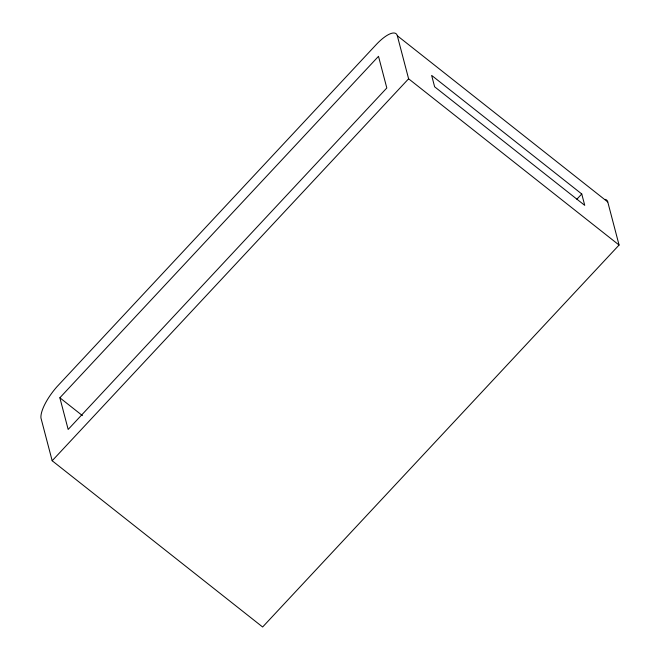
<?xml version="1.0" encoding="UTF-8"?>
<svg xmlns="http://www.w3.org/2000/svg" width="660" height="660" viewBox="0 0 660 660"><rect width="100%" height="100%" fill="white"/><g stroke="black" fill="none" stroke-linecap="round" stroke-linejoin="round"><path stroke-width="0.99" d="M59.862 397.782L378.502 56.323L386.81 87.986L68.162 429.445L59.862 397.782L82.434 415.618M52.173 460.754L408.606 78.796L397.312 35.731A27.563 9.124 -51.7 0 0 376.183 44.633L56.95 386.735A31.086 10.288 -51.7 0 0 40.961 418.027L52.173 460.754L262.63 627L619.072 245.041L607.769 201.976A27.563 9.124 -51.7 0 0 605.303 199.369M576.856 199.237L581.757 193.982L431.64 75.405L434.627 86.79L584.743 205.367L581.757 193.982M397.312 35.731L607.769 201.976M408.606 78.796L619.072 245.041"/></g></svg>
